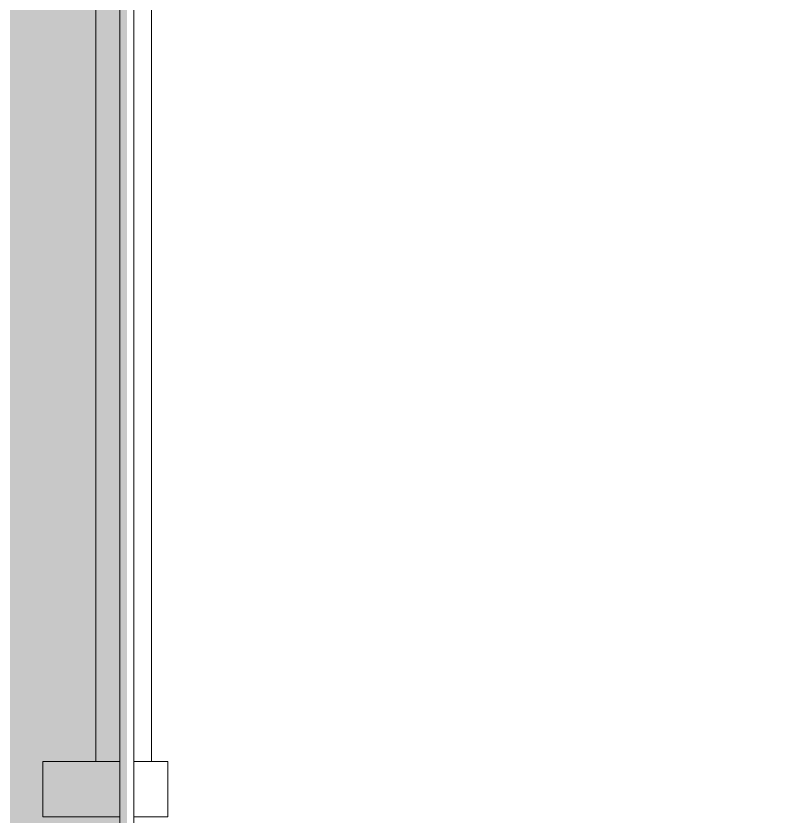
# Model space of a CAD drawing. Header units: inches. Extents: x 1 to 4284, y -575 to 745.
# Drawn here: x 1565.28 to 1593.11, y 138.9 to 167.71 of the extents above; entities that cross this region are included whole.
import ezdxf

# ---------------------------------------------------------------- set-up
doc = ezdxf.new("R2010")
doc.units = ezdxf.units.IN
doc.header["$MEASUREMENT"] = 0
for name, color, linetype, lineweight in [('8603 Westwood - 2nd Floor - suite 200 230_dwg', 8, 'Continuous', 9), ('A-DETL-GENF', 92, 'Continuous', 9), ('A-DOOR-EXST', 7, 'Continuous', 9), ('A-GLAZ-CURT', 52, 'Continuous', 9), ('A-GLAZ-EXST', 7, 'Continuous', 9), ('A-GLAZ-SILL-EXST', 7, 'Continuous', 9)]:
    doc.layers.add(name, color=color, linetype=linetype, lineweight=lineweight)

# ---------------------------------------------------------------- blocks, each defined once
blk = doc.blocks.new('8603 Westwood - 2nd Floor - suite 200 230_dwg-2280265-New Construction - Tel_Data_Elec Plan')
at = {"layer": 'A-DOOR-EXST'}
blk.add_line((80.9, 713.862), (82.125, 713.862), dxfattribs=at)
at = {"layer": 'A-DOOR-EXST', "flags": 128}
for points in [[(80.4, 715.862), (77.625, 715.862), (77.625, 713.862), (80.4, 713.862)], [(82.125, 713.862), (82.125, 715.862), (80.9, 715.862)]]:
    blk.add_lwpolyline(points, dxfattribs=at)
at = {"layer": 'A-GLAZ-EXST'}
blk.add_line((81.537, 715.862), (81.537, 743.953), dxfattribs=at)
at = {"layer": 'A-GLAZ-SILL-EXST'}
blk.add_line((79.537, 752.812), (79.537, 715.862), dxfattribs=at)
blk = doc.blocks.new('System Panel - Glazed-2474526-New Construction - Tel_Data_Elec Plan')
at = {"layer": 'A-GLAZ-CURT', "color": 250, "lineweight": 20}
for p, q in [((149.931, 0.25), (-149.931, 0.25)), ((-149.931, -0.25), (149.931, -0.25))]:
    blk.add_line(p, q, dxfattribs=at)

msp = doc.modelspace()

# ---------------------------------------------------------------- hatches: boundary and pattern name
at = {"layer": 'A-DETL-GENF'}
h = msp.add_hatch(color=9, dxfattribs=at)
h.paths.add_polyline_path([(2670.247, -574.972), (3351.872, -574.972), (3145.372, 47.269), (3150.762, 47.511), (3156.109, 48.235), (3161.369, 49.436), (3166.5, 51.103), (3171.461, 53.224), (3176.212, 55.781), (3180.715, 58.753), (3184.934, 62.117), (3188.833, 65.845), (3192.383, 69.909), (3195.555, 74.274), (3198.322, 78.905), (3200.663, 83.766), (3202.559, 88.818), (3203.994, 94.019), (3204.957, 99.327), (3205.441, 104.701), (3205.441, 110.096), (3204.957, 115.47), (3203.994, 120.779), (3202.559, 125.98), (3200.663, 131.031), (3198.322, 135.892), (3195.555, 140.524), (3192.383, 144.889), (3188.833, 148.952), (3184.934, 152.681), (3180.715, 156.045), (3176.212, 159.017), (3171.461, 161.574), (3166.5, 163.694), (3161.369, 165.362), (3156.109, 166.562), (3150.762, 167.286), (3145.372, 167.528), (3104.372, 167.528), (3114.37, 137.535), (2849.747, 137.535), (2849.747, 134.035), (2536.591, 134.035), (2536.591, 137.535), (2500.591, 137.535), (2500.591, 134.035), (2487.747, 134.035), (2487.747, 137.535), (2485.747, 137.535), (2485.747, 134.035), (2035.997, 134.035), (2035.997, 137.535), (1569.272, 137.535), (1569.272, 230.673), (1348.301, 230.673), (1303.257, 366.223), (1301.22, 372.864), (1299.171, 381.221), (1297.604, 389.682), (1296.522, 398.219), (1295.931, 406.803), (1295.831, 415.408), (1296.224, 424.004), (1297.107, 432.563), (1298.478, 441.058), (1300.333, 449.461), (1302.665, 457.743), (1305.467, 465.879), (1308.729, 473.842), (1312.441, 481.605), (1316.592, 489.143), (1321.166, 496.431), (1326.149, 503.446), (1331.526, 510.164), (1337.618, 516.902), (1343.386, 522.625), (1349.831, 528.327), (1356.591, 533.65), (1363.645, 538.579), (1370.969, 543.096), (1378.539, 547.187), (1386.33, 550.838), (1394.318, 554.038), (1402.476, 556.777), (1410.777, 559.044), (1419.193, 560.833), (1427.699, 562.137), (1436.265, 562.954), (1444.9, 563.279), (1472.457, 563.279), (1431.872, 685.035), (1068.624, 685.035), (1256.374, 121.785), (1403.247, 121.785), (1403.247, 13.035), (1292.622, 13.035), (1287.244, 12.794), (1281.909, 12.071), (1276.66, 10.873), (1271.539, 9.209), (1266.589, 7.093), (1261.848, 4.542), (1257.355, 1.576), (1253.146, -1.781), (1249.254, -5.501), (1245.712, -9.555), (1242.548, -13.911), (1239.786, -18.533), (1237.45, -23.383), (1235.559, -28.424), (1234.126, -33.614), (1233.165, -38.911), (1232.682, -44.273), (1232.682, -49.657), (1233.165, -55.019), (1234.126, -60.316), (1235.559, -65.506), (1237.45, -70.546), (1239.786, -75.397), (1242.548, -80.019), (1245.712, -84.374), (1249.254, -88.429), (1253.146, -92.149), (1257.355, -95.506), (1261.848, -98.472), (1266.589, -101.023), (1271.539, -103.139), (1276.66, -104.803), (1281.909, -106.001), (1287.244, -106.723), (1292.622, -106.965), (1406.747, -106.965), (1406.747, -214.965), (1368.622, -214.965), (1488.624, -574.972), (2230.177, -574.972)], flags=0)
h.paths.add_polyline_path([(1985.622, 126.535), (1982.122, 126.535), (1982.122, 134.035), (1985.622, 134.035)], flags=0)

# ---------------------------------------------------------------- block references
at = {"layer": '8603 Westwood - 2nd Floor - suite 200 230_dwg', "color": 7}
msp.add_blockref('8603 Westwood - 2nd Floor - suite 200 230_dwg-2280265-New Construction - Tel_Data_Elec Plan', (1488.622, -574.965), dxfattribs=at)
at = {"layer": 'A-GLAZ-CURT', "rotation": 269.9999999999999}
msp.add_blockref('System Panel - Glazed-2474526-New Construction - Tel_Data_Elec Plan', (1569.272, 20.966), dxfattribs=at)

doc.saveas('drawing.dxf')
